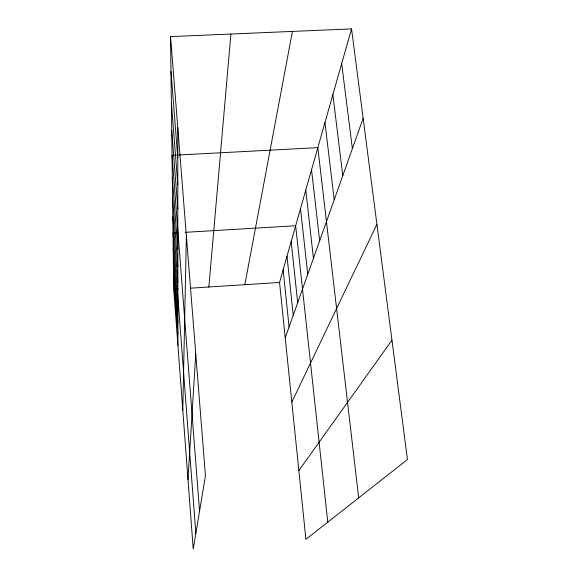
<?xml version="1.0" encoding="UTF-8"?>
<svg xmlns="http://www.w3.org/2000/svg" width="578" height="578" viewBox="0 0 578 578"><rect width="100%" height="100%" fill="white"/><g stroke="black" fill="none" stroke-linecap="round" stroke-linejoin="round"><path stroke-width="0.87" d="M182.8 410.257L186.369 235.73M188.002 479.53L195.761 353.917M208.853 287.006L230.904 34.044M244.834 284.694L292.439 31.422M351.547 28.9L407.454 459.568L305.906 539.31L279.542 282.454L351.547 28.9L170.546 36.616L173.711 289.267L193.225 549.1L205.45 475.853L170.546 36.616M285.229 337.827L363.15 118.259M291.825 402.1L376.914 224.329M298.855 470.571L391.956 340.175M173.711 289.267L178.219 288.978M190.827 288.169L279.542 282.454M178.32 232.732L173.003 233.05L195.841 533.422M185.408 232.313L295.647 225.752L327.777 522.136M341.677 63.652L352.37 148.625M332.87 94.662L342.783 175.64M324.966 122.507L334.192 199.844M358.678 497.875L317.828 147.643L172.034 155.345L199.554 511.183M311.535 169.809L319.648 240.838M305.784 190.061L313.435 258.337M300.502 208.644L307.749 274.369M291.16 241.553L297.692 302.706M287.006 256.191L293.227 315.285M283.141 269.789L289.079 326.96M170.98 71.441L177.793 157.888M171.37 102.465L177.814 184.779M171.717 130.274L177.829 208.831M172.309 177.432L177.851 249.479M172.562 197.589L177.865 266.805M172.793 216.056L177.872 282.656M173.205 248.728L177.894 310.639M173.386 263.243L177.901 323.044M173.552 276.725L177.908 334.554M177.778 127.615L177.916 345.254"/></g></svg>
